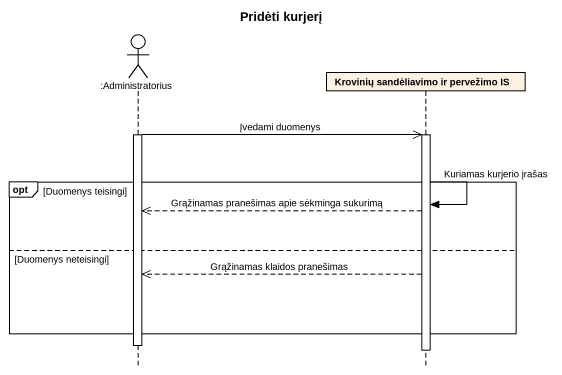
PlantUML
@startuml
title Pridėti kurjerį
hide footbox
actor ":Administratorius" as Administratorius
participant "Krovinių sandėliavimo ir pervežimo IS" as Krovinių_sandėliavimo_ir

activate Administratorius
Administratorius ->> Krovinių_sandėliavimo_ir : Įvedami duomenys
activate Krovinių_sandėliavimo_ir
opt Duomenys teisingi
  Krovinių_sandėliavimo_ir -> Krovinių_sandėliavimo_ir : Kuriamas kurjerio įrašas
  Krovinių_sandėliavimo_ir -->> Administratorius : Grąžinamas pranešimas apie sėkminga sukurimą
else Duomenys neteisingi
  Krovinių_sandėliavimo_ir -->> Administratorius : Grąžinamas klaidos pranešimas
end
deactivate Administratorius
deactivate Krovinių_sandėliavimo_ir
@enduml
